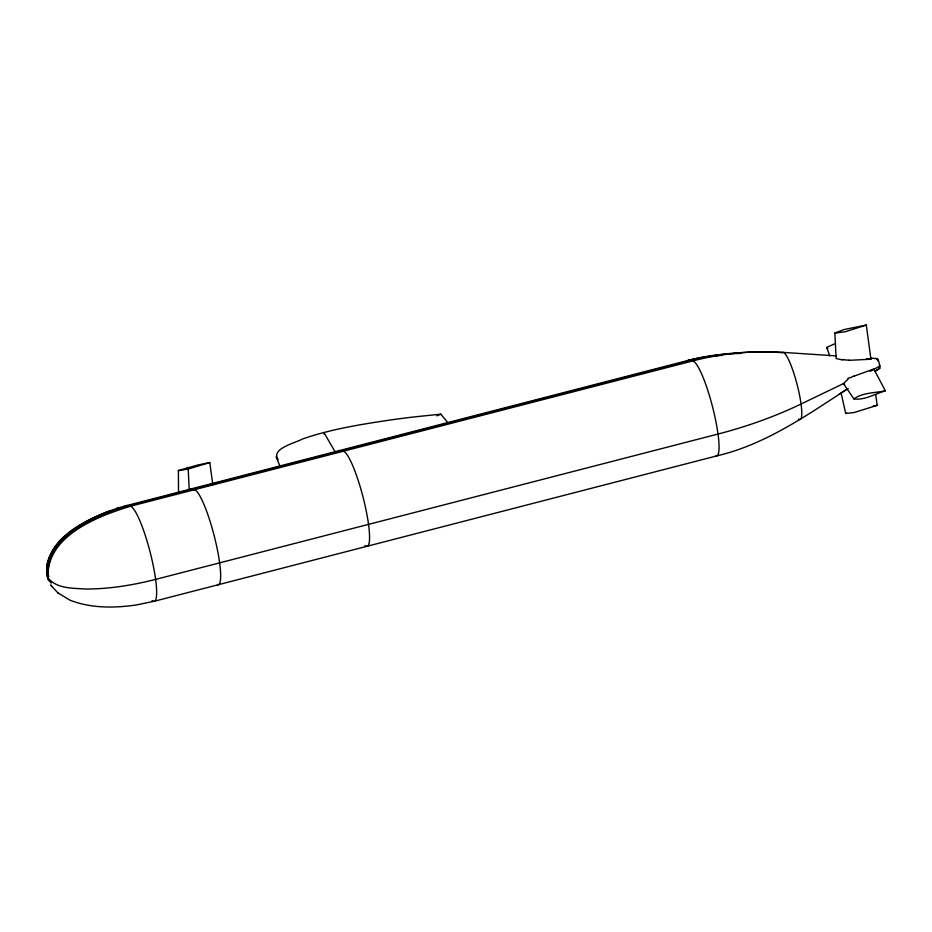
<?xml version="1.0" encoding="UTF-8"?>
<svg xmlns="http://www.w3.org/2000/svg" width="932" height="932" viewBox="0 0 932 932"><rect width="100%" height="100%" fill="white"/><g stroke="black" fill="none" stroke-linecap="round" stroke-linejoin="round"><path stroke-width="1.4" d="M47.485 575.743L47.462 577.001C55.64 588.919 72.521 588.045 85.336 589.024C109.079 589.117 132.659 585.203 155.621 579.401L718.024 434.044A295.199 166.991 -7.7 0 0 801.042 404.022L843.413 383.623L847.945 379.324M278.225 459.639C270.175 448.548 296.12 442.793 302.411 439.019C330.278 429.349 359.554 424.608 388.644 420.239A902.677 728.428 -28.1 0 1 413.435 417L440.743 414.181L447.104 421.637M843.064 360.055L836.132 358.564L834.851 332.969L844.206 329.52L866.306 325.058L870.931 359.228L849.203 360.323M875.719 394.667L877.163 405.338L854.143 412.527L845.697 413.47L846.512 412.631M836.121 355.884L783.253 352.401A295.199 289.794 -77.1 0 0 692.826 360.905L130.422 506.251C97.126 516.456 44.911 536.494 48.138 579.11L48.848 580.007M829.795 355.919L826.684 347.403L834.245 344.001M885.4 390.788C875.346 393.688 864.418 400.504 853.933 398.919C862.531 392.5 875.113 393.024 885.4 390.788L873.773 369.014L853.828 376.225M48.056 572.831L47.369 576.535L48.417 579.902L51.26 583.141M50.666 555.565C46.553 562.171 45.47 572.062 48.313 578.434M124.935 506.565L126.682 505.517L130.422 506.251A49.116 8.341 75.5 0 1 151.881 559.317A49.116 8.341 75.5 0 1 152.067 600.569M188.928 490.057L190.687 488.974L194.427 489.708A49.116 8.341 75.5 0 1 215.082 539.36A49.116 8.341 75.5 0 1 217.494 584.818M337.85 451.542L339.598 450.494L343.325 451.228A49.116 8.341 75.5 0 1 364.785 504.294A49.116 8.341 75.5 0 1 364.971 545.546M687.338 361.22L689.086 360.171A192.027 168.855 4 0 1 734.835 353.601L740.73 353.403M178.513 492.154L178.396 470.485L198.283 464.893L209.805 462.552L212.811 484.722M68.269 534.024C55.361 544.067 42.138 560.738 48.219 578.026L47.835 576.99L48.895 576.127M71.508 531.566L75.993 528.362M839.569 393.933L848.097 388.504M874.868 371.425L879.738 368.326L874.973 371.355M870.139 371.367L879.831 366.09L879.307 365.111M847.572 388.83C806.541 415.474 765.51 444.447 717.081 455.818L154.677 601.163L136.247 604.973C114.135 608.153 90.893 608.421 69.818 600.103L57.935 592.903M79.663 526.114L83.332 523.854M84.451 523.271L91.161 519.73M436.898 415.847L440.743 414.181M109.883 510.736C82.214 521.512 42.138 542.657 48.219 578.026C43.769 536.04 95.868 515.687 128.488 505.773L690.892 360.428A252.956 239.431 15.9 0 1 736.175 352.948A335.532 329.905 -43.6 0 1 782.263 352.645M866.306 325.058L845.382 331.71L834.839 333.19M118.329 507.893C88.633 517.947 40.519 539.127 48.219 578.026M209.805 462.552L188.206 469.041L178.338 470.683M116.896 508.336L126.682 505.517M118.865 509.14L123.036 507.963M125.249 505.96L689.086 360.171L692.826 360.905A49.116 8.341 75.5 0 1 713.469 410.546A49.116 8.341 75.5 0 1 715.893 456.016M873.191 406.026L877.163 405.338M844.637 384.194L843.413 383.623L853.933 398.919M871.373 358.214L877.245 358.599L877.839 361.034M866.492 358.785L870.931 359.228M827.826 348.335L826.602 347.741M50.678 584.748L51.633 586.135M51.33 585.82L58.53 593.544M334.856 451.414L323.905 432.506L324.091 433.939M187.344 467.433L188.206 469.041L189.231 490.314M276.047 456.75L280.159 466.606M841.281 393.735L845.697 413.47M687.63 360.556A153.803 131.82 2.2 0 1 721.939 355.407M782.158 352.75A34.67 5.883 75.5 0 1 797.617 386.559A34.67 5.883 75.5 0 1 798.526 418.969M876.93 359.379A5.033 0.85 75.5 0 1 879.249 363.212A5.033 0.85 75.5 0 1 879.121 367.814M844.578 359.659A45.388 22.741 14.4 0 1 842.878 359.531M849.122 360.102A69.364 41.241 16.7 0 1 845.266 360.008M850.427 377.728A69.364 54.825 -61.8 0 1 853.805 376.097M847.782 378.742A44.328 32.678 -57 0 1 849.879 377.542"/></g></svg>
